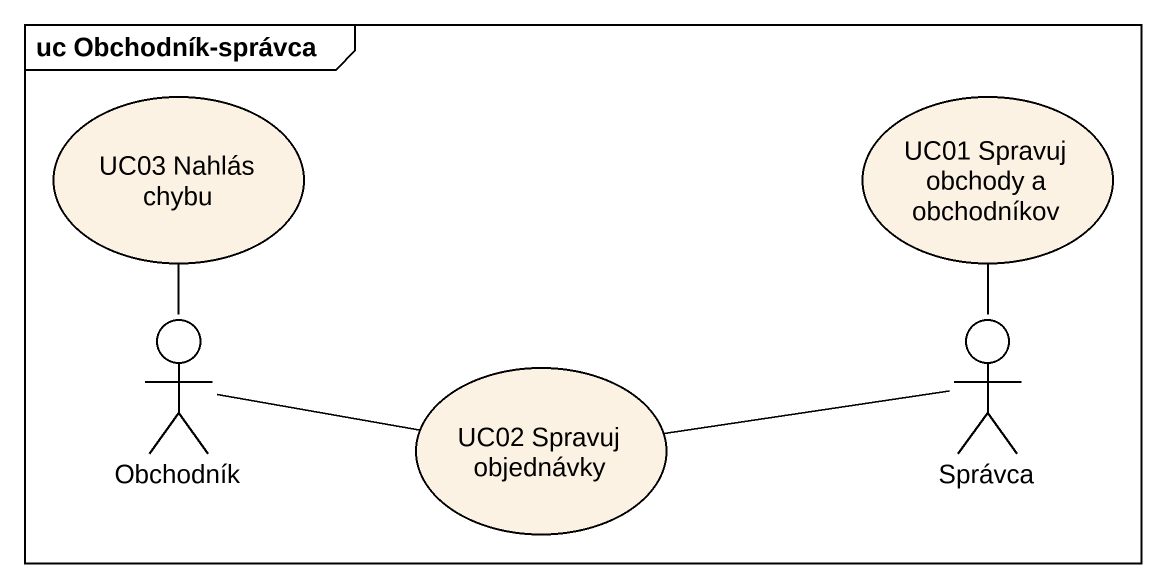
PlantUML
@startuml
mainframe uc Obchodník-správca
usecase "UC03 Nahlás chybu" as UC03_Nahlás_chybu
usecase "UC01 Spravuj obchody a obchodníkov" as UC01_Spravuj_obchody_a
actor Obchodník
usecase "UC02 Spravuj objednávky" as UC02_Spravuj_objednávky
actor Správca
UC01_Spravuj_obchody_a -- Správca
Obchodník -up- UC03_Nahlás_chybu
Obchodník -right- UC02_Spravuj_objednávky
UC02_Spravuj_objednávky -right- Správca
@enduml
